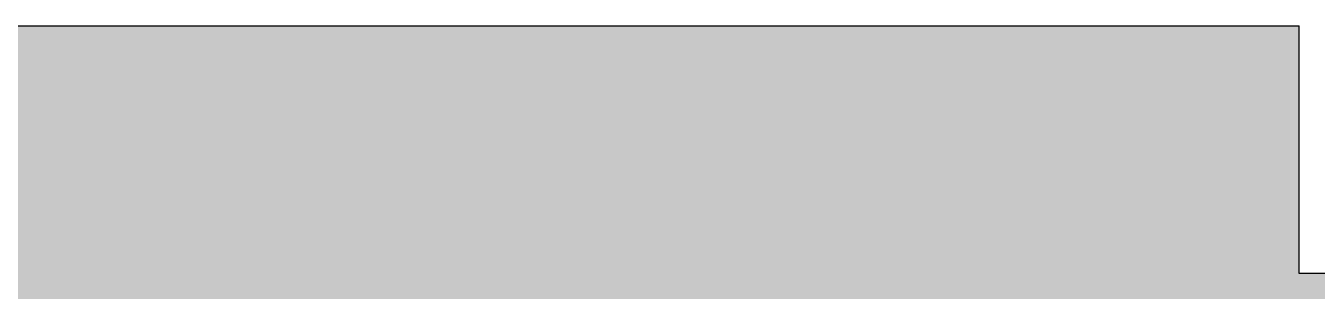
# Model space of a CAD drawing. Header units: millimetres. Extents: x 1227 to 5452, y 1361 to 9588.
# Drawn here: x 3660.7 to 3843.3, y 7014.7 to 7052.1 of the extents above; entities that cross this region are included whole.
import ezdxf

# ---------------------------------------------------------------- set-up
doc = ezdxf.new("R2010")
doc.units = ezdxf.units.MM
doc.layers.add('sectioned walls', color=7, linetype='Continuous')

msp = doc.modelspace()

# ---------------------------------------------------------------- hatches: boundary and pattern name
at = {"layer": 'sectioned walls'}
h = msp.add_hatch(color=256, dxfattribs=at)
h.dxf.hatch_style = 1
h.paths.add_polyline_path([(3840.7, 7052.135), (3473.683, 7052.133), (3473.685, 6546.995), (3503.685, 6546.995), (3503.685, 6577.089), (3493.945, 6577.089), (3493.945, 7007.141), (3850.731, 7007.135), (3850.7, 7017.17), (3840.7, 7017.17)])
h.paths.add_polyline_path([(4264.95, 7052.136), (3940.928, 7052.135), (3940.928, 7017.414), (3930.928, 7017.414), (3930.959, 7007.135), (4172.41, 7007.135), (4172.41, 6667.914), (4192.415, 6667.921), (4192.385, 6677.914), (4182.415, 6677.914), (4182.415, 7007.135), (4264.95, 7007.135)])
h.paths.add_polyline_path([(4870.166, 6678.189), (4649.241, 6677.914), (4649.234, 6687.91), (4639.269, 6687.941), (4639.241, 6677.914), (4272.612, 6677.914), (4272.644, 6667.949), (4870.135, 6668.159)])
h.paths.add_polyline_path([(4980.332, 6677.914), (4970.363, 6677.914), (4970.334, 6916.879), (4960.37, 6916.91), (4960.363, 6677.914), (4950.393, 6677.914), (4950.363, 6667.914), (4980.363, 6667.914)])
h.paths.add_polyline_path([(5441.589, 6829.608), (5421.543, 6829.608), (5422.284, 6677.914), (5060.56, 6678.193), (5060.591, 6667.914), (5422.284, 6667.914), (5422.174, 6578.183), (5382.738, 6578.086), (5352.738, 6578.086), (5352.738, 6546.995), (5382.738, 6547.081), (5382.738, 6568.086), (5422.162, 6568.183), (5421.543, 6062.137), (5441.589, 6062.137)])

# ---------------------------------------------------------------- linework, layer by layer
msp.add_line((3473.683, 7052.133), (3840.7, 7052.135))
for p, q in [((3840.7, 7017.17), (3840.7, 7052.135)), ((3850.7, 7017.17), (3840.7, 7017.17))]:
    msp.add_line(p, q, dxfattribs=at)

doc.saveas('drawing.dxf')
